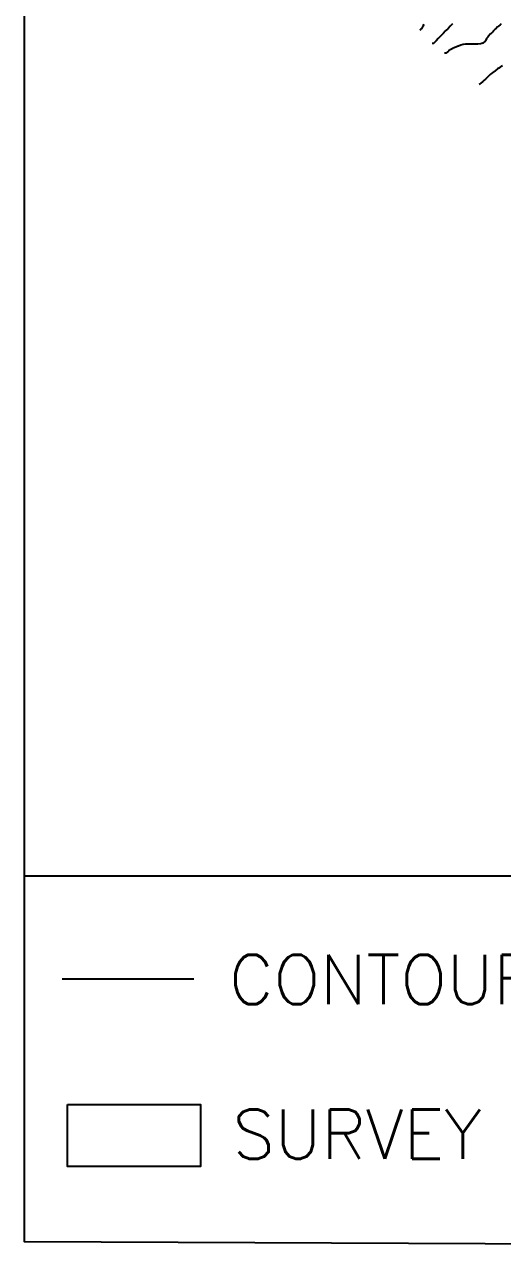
# Model space of a CAD drawing. Extents: x 771911 to 772814, y 1416488 to 1417835.
# Drawn here: x 771910.5 to 772104.4, y 1416487.8 to 1416984.9 of the extents above; entities that cross this region are included whole.
import ezdxf

# ---------------------------------------------------------------- set-up
doc = ezdxf.new("R2010")
doc.units = 0
doc.header["$MEASUREMENT"] = 0
for name, color, linetype in [('748', 1, 'CONTINUOUS'), ('748.5', 1, 'CONTINUOUS'), ('749', 1, 'CONTINUOUS'), ('749.5', 1, 'CONTINUOUS'), ('Survey No. Boundary', 1, 'CONTINUOUS')]:
    doc.layers.add(name, color=color, linetype=linetype)
doc.styles.get("Standard").update_dxf_attribs({"font": 'romans.shx'})

msp = doc.modelspace()

# ---------------------------------------------------------------- linework, layer by layer
at = {"layer": '748', "color": 0, "linetype": 'Continuous'}
msp.add_polyline3d([(772104.43, 1416968.17, 748), (772103.43, 1416967.59, 748), (772102.86, 1416967.21, 748), (772102.43, 1416966.91, 748), (772101.44, 1416966.21, 748), (772101.43, 1416966.2, 748), (772100.43, 1416965.46, 748), (772100.11, 1416965.21, 748), (772099.43, 1416964.63, 748), (772098.95, 1416964.21, 748), (772098.43, 1416963.73, 748), (772097.86, 1416963.21, 748), (772097.43, 1416962.81, 748), (772096.77, 1416962.21, 748), (772096.43, 1416961.9, 748), (772095.67, 1416961.21, 748), (772095.43, 1416960.99, 748), (772095.14, 1416960.71, 748), (772094.93, 1416960.6, 748)], dxfattribs=at)
at = {"layer": '748.5', "color": 0, "linetype": 'Continuous'}
msp.add_polyline3d([(772103.84, 1416985.21, 748.5), (772103.43, 1416984.84, 748.5), (772102.73, 1416984.21, 748.5), (772102.43, 1416983.94, 748.5), (772101.65, 1416983.21, 748.5), (772101.43, 1416983, 748.5), (772100.62, 1416982.21, 748.5), (772100.43, 1416982.02, 748.5), (772099.63, 1416981.21, 748.5), (772099.43, 1416981, 748.5), (772098.71, 1416980.21, 748.5), (772098.43, 1416979.85, 748.5), (772097.91, 1416979.21, 748.5), (772097.43, 1416978.36, 748.5), (772097.31, 1416978.21, 748.5), (772096.43, 1416977.38, 748.5), (772096.01, 1416977.21, 748.5), (772095.43, 1416977.06, 748.5), (772094.43, 1416977.02, 748.5), (772093.43, 1416977.01, 748.5), (772092.43, 1416977, 748.5), (772091.43, 1416977.03, 748.5), (772090.43, 1416977.01, 748.5), (772089.43, 1416976.93, 748.5), (772088.43, 1416976.83, 748.5), (772087.43, 1416976.59, 748.5), (772086.5, 1416976.21, 748.5), (772086.43, 1416976.17, 748.5), (772085.43, 1416975.73, 748.5), (772084.43, 1416975.33, 748.5), (772084.21, 1416975.21, 748.5), (772083.43, 1416974.8, 748.5), (772082.49, 1416974.21, 748.5), (772082.43, 1416974.17, 748.5), (772081.43, 1416973.36, 748.5), (772080.93, 1416973.29, 748.5)], dxfattribs=at)
at = {"layer": '749', "color": 0, "linetype": 'Continuous'}
msp.add_polyline3d([(772084.17, 1416985.21, 749), (772083.43, 1416984.48, 749), (772083.17, 1416984.21, 749), (772082.43, 1416983.48, 749), (772082.18, 1416983.21, 749), (772081.43, 1416982.47, 749), (772081.19, 1416982.21, 749), (772080.43, 1416981.45, 749), (772080.21, 1416981.21, 749), (772079.43, 1416980.41, 749), (772079.24, 1416980.21, 749), (772078.43, 1416979.36, 749), (772078.29, 1416979.21, 749), (772077.43, 1416978.3, 749), (772077.35, 1416978.21, 749), (772076.43, 1416977.21, 749), (772075.93, 1416977.21, 749)], dxfattribs=at)
at = {"layer": '749.5', "color": 0, "linetype": 'Continuous'}
msp.add_polyline3d([(772072.43, 1416985, 749.5), (772072.03, 1416984.21, 749.5), (772071.48, 1416983.21, 749.5), (772071.43, 1416983.14, 749.5), (772071.12, 1416982.71, 749.5), (772070.93, 1416982.6, 749.5)], dxfattribs=at)
at = {"layer": 'Survey No. Boundary', "color": 7, "linetype": 'Continuous', "true_color": 0xffffff}
for p, q in [((771910.54, 1416640.02), (772813.54, 1416640.02)), ((771925.76, 1416598.25), (771979.22, 1416598.25))]:
    msp.add_line(p, q, dxfattribs=at)
msp.add_lwpolyline([(771910.54, 1417835.02), (772813.54, 1417835.02), (772813.54, 1416487.79), (771910.54, 1416491.65)], close=True, dxfattribs=at)
at = {"layer": 'Survey No. Boundary', "color": 51, "linetype": 'Continuous', "true_color": 0xf7f281}
msp.add_lwpolyline([(771927.92, 1416547.28), (771981.92, 1416547.28), (771981.92, 1416522.28), (771927.92, 1416522.28)], close=True, dxfattribs=at)

# ---------------------------------------------------------------- texts
at = {"layer": 'Survey No. Boundary', "color": 7, "linetype": 'Continuous', "true_color": 0xffffff}
for s, p in [('CONTOUR ELEVATION (50CM)', (771993.54, 1416588.02)), ('SURVEY NO. BOUNDARY', (771994.92, 1416525.28))]:
    msp.add_text(s, height=20, dxfattribs=at).set_placement(p)

doc.saveas('drawing.dxf')
